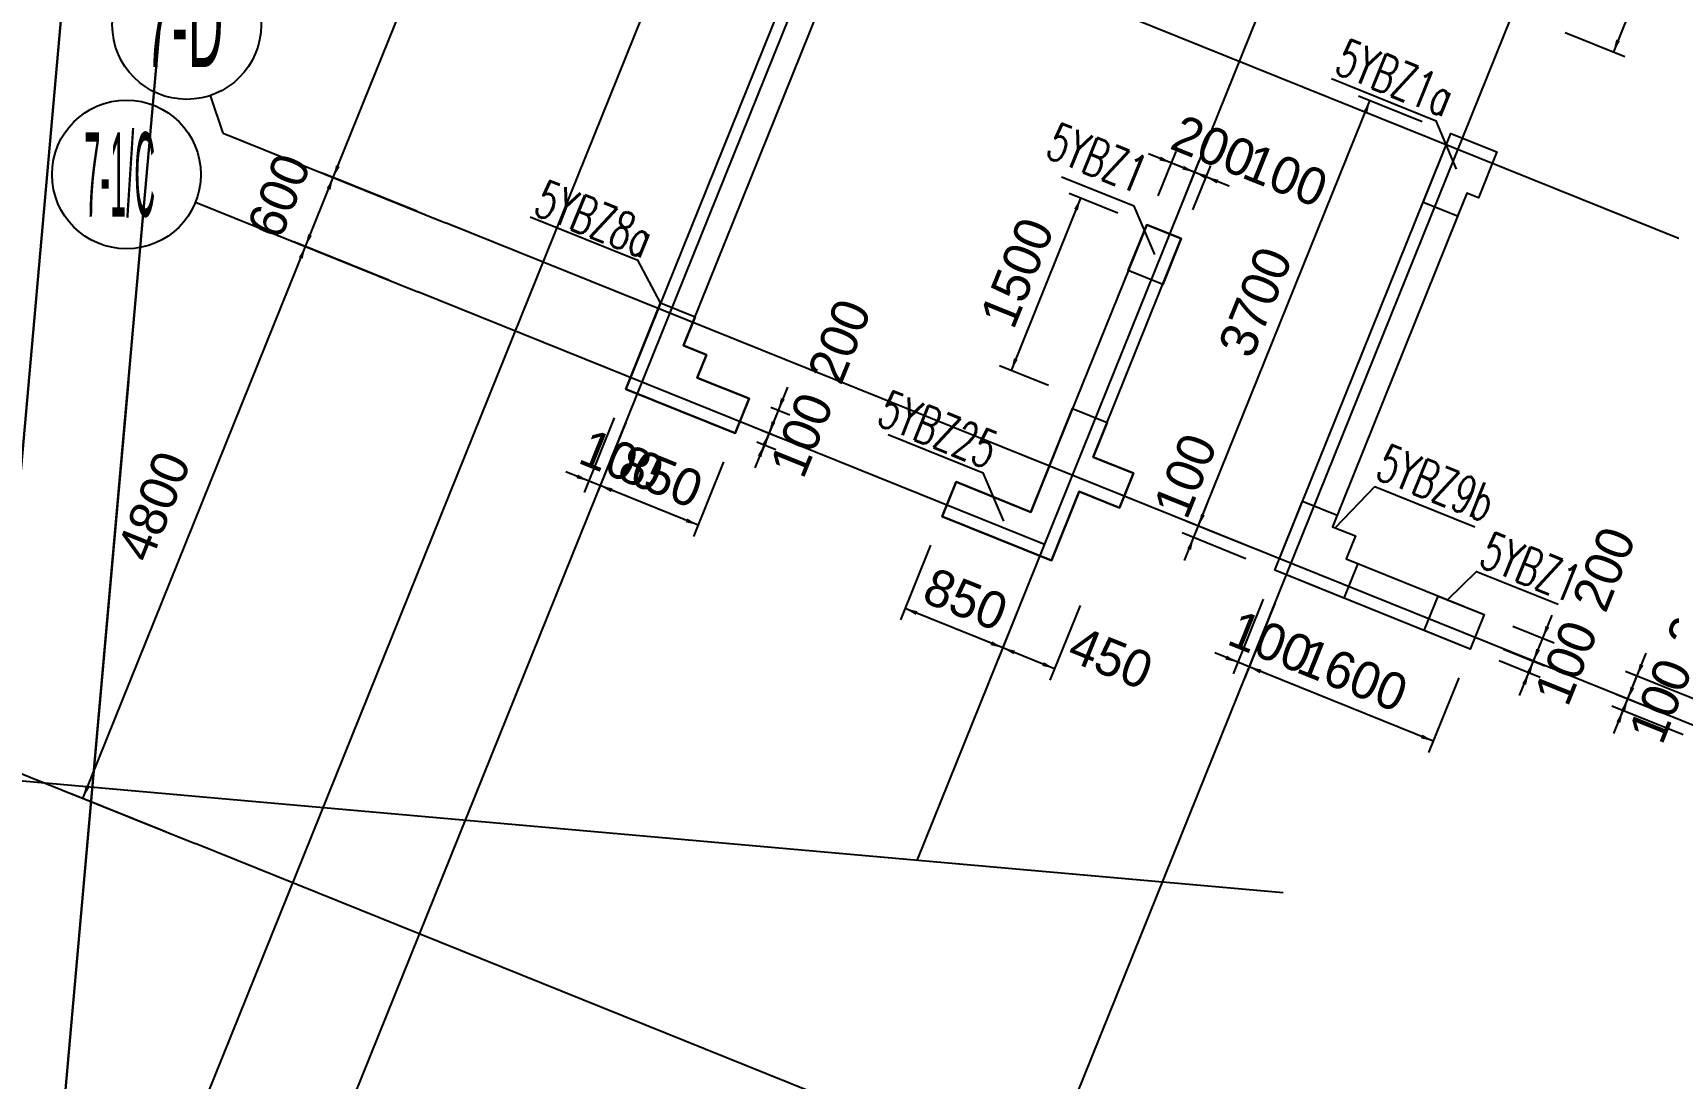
# Model space of a CAD drawing. Extents: x 19107 to 699106, y -67310 to 245688.
# Drawn here: x 522687 to 535876, y 78905 to 87340 of the extents above; entities that cross this region are included whole.
import ezdxf

# ---------------------------------------------------------------- set-up
doc = ezdxf.new("R2010")
doc.units = 0
doc.header["$LTSCALE"] = 100
doc.header["$MEASUREMENT"] = 0
doc.linetypes.add('DASHED', pattern=[19.05, 12.7, -6.35])
for name, color, linetype in [('COLU_DASH', 9, 'DASHED'), ('DOTE', 253, 'Continuous'), ('h后浇带', 51, 'Continuous'), ('L-AXIS', 3, 'Continuous'), ('wall-主楼', 2, 'Continuous'), ('小尺寸', 4, 'Continuous')]:
    doc.layers.add(name, color=color, linetype=linetype)
doc.layers.add('Select Column Frame Line', color=7, linetype='Continuous', lineweight=0)
doc.layers.add('Select Column Frame Position', color=7, linetype='Continuous', lineweight=0)
doc.styles.get("Standard").update_dxf_attribs({"font": 'standard'})
doc.styles.add('汉字', font='汉字')
doc.dimstyles.get("Standard").update_dxf_attribs({"dimtxt": 300, "dimasz": 100, "dimexe": 100, "dimexo": 250, "dimgap": 100, "dimtad": 0, "dimtoh": 1, "dimdec": 0, "dimdsep": 46, "dimcen": 0.09, "dimclrt": 7, "dimadec": 0, "dimazin": 0, "dimtfac": 1, "dimtdec": 4, "dimtofl": 0, "dimtmove": 0, "dimatfit": 3, "dimfxl": 1, "dimtolj": 1, "dimtzin": 0, "dimarcsym": 0})

# ---------------------------------------------------------------- blocks, each defined once
blk = doc.blocks.new('_AXISO')
blk.add_circle((0, 0), 0.5)
blk = doc.blocks.new('*D3724')
at = {"layer": 'L-AXIS', "color": 0, "linetype": 'ByBlock', "lineweight": -2}
for p, q in [((523091, 81163), (524886, 85615)), ((525560, 85343), (524793, 85652)), ((523765, 80891), (522998, 81200))]:
    blk.add_line(p, q, dxfattribs=at)
for points in [[(524886, 85615), (524864, 85516), (524833, 85528)], [(523091, 81163), (523113, 81262), (523144, 81249)]]:
    blk.add_solid(points, dxfattribs=at)
at = {"layer": 'L-AXIS', "color": 7, "linetype": 'Continuous', "lineweight": -2, "insert": (523664, 83520), "char_height": 300, "width": 790, "attachment_point": 5, "rotation": 68.0454, "style": '汉字'}
blk.add_mtext('4800', dxfattribs=at)
blk = doc.blocks.new('*D3983')
at = {"layer": 'L-AXIS', "color": 0, "linetype": 'ByBlock', "lineweight": -2}
for p, q in [((524886, 85615), (525110, 86171)), ((525784, 85899), (525017, 86209)), ((525560, 85343), (524793, 85652))]:
    blk.add_line(p, q, dxfattribs=at)
for points in [[(525110, 86171), (525088, 86072), (525057, 86085)], [(524886, 85615), (524908, 85714), (524938, 85701)]]:
    blk.add_solid(points, dxfattribs=at)
at = {"layer": 'L-AXIS', "color": 7, "linetype": 'Continuous', "lineweight": -2, "insert": (524673, 86024), "char_height": 300, "width": 556.67, "attachment_point": 5, "rotation": 68.0454, "style": '汉字'}
blk.add_mtext('600', dxfattribs=at)
blk = doc.blocks.new('*D4328')
at = {"layer": 'L-AXIS', "color": 0, "linetype": 'ByBlock', "lineweight": -2}
for p, q in [((525110, 86171), (526456, 89510)), ((527130, 89238), (526363, 89548)), ((525784, 85899), (525017, 86209))]:
    blk.add_line(p, q, dxfattribs=at)
for points in [[(526456, 89510), (526434, 89411), (526403, 89424)], [(525110, 86171), (525132, 86270), (525163, 86258)]]:
    blk.add_solid(points, dxfattribs=at)
at = {"layer": 'L-AXIS', "color": 7, "linetype": 'Continuous', "lineweight": -2, "insert": (525458, 87972), "char_height": 300, "width": 775, "attachment_point": 5, "rotation": 68.0454, "style": '汉字'}
blk.add_mtext('3600', dxfattribs=at)
blk = doc.blocks.new('*D4307')
at = {"layer": '小尺寸', "color": 0, "linetype": 'ByBlock', "lineweight": -2}
for p, q in [((530715, 82888), (530472, 82285)), ((531132, 82719), (530889, 82116)), ((530927, 82209), (530509, 82377))]:
    blk.add_line(p, q, dxfattribs=at)
for points in [[(530509, 82377), (530608, 82355), (530596, 82325)], [(530927, 82209), (530828, 82231), (530840, 82262)]]:
    blk.add_solid(points, dxfattribs=at)
at = {"layer": '小尺寸', "color": 7, "linetype": 'Continuous', "lineweight": -2, "insert": (531380, 82296), "char_height": 300, "width": 576.67, "attachment_point": 5, "rotation": 338.0454, "style": '汉字'}
blk.add_mtext('450', dxfattribs=at)
blk = doc.blocks.new('*D4633')
at = {"layer": '小尺寸', "color": 0, "linetype": 'ByBlock', "lineweight": -2}
for p, q in [((529927, 83205), (529684, 82602)), ((530715, 82888), (530472, 82285)), ((530509, 82377), (529721, 82695))]:
    blk.add_line(p, q, dxfattribs=at)
for points in [[(529721, 82695), (529820, 82673), (529808, 82642)], [(530509, 82377), (530410, 82399), (530423, 82430)]]:
    blk.add_solid(points, dxfattribs=at)
at = {"layer": '小尺寸', "color": 7, "linetype": 'Continuous', "lineweight": -2, "insert": (530209, 82768), "char_height": 300, "width": 566.67, "attachment_point": 5, "rotation": 338.0454, "style": '汉字'}
blk.add_mtext('850', dxfattribs=at)
blk = doc.blocks.new('*D2970')
at = {"layer": '小尺寸', "color": 0, "linetype": 'ByBlock', "lineweight": -2}
for p, q in [((532702, 82734), (532459, 82131)), ((533980, 81625), (532496, 82224)), ((534186, 82135), (533943, 81533))]:
    blk.add_line(p, q, dxfattribs=at)
for points in [[(532496, 82224), (532595, 82202), (532582, 82171)], [(533980, 81625), (533881, 81647), (533893, 81678)]]:
    blk.add_solid(points, dxfattribs=at)
at = {"layer": '小尺寸', "color": 7, "linetype": 'Continuous', "lineweight": -2, "insert": (533331, 82156), "char_height": 300, "width": 685, "attachment_point": 5, "rotation": 338.0454, "style": '汉字'}
blk.add_mtext('1600', dxfattribs=at)
blk = doc.blocks.new('*D660')
at = {"layer": '小尺寸', "color": 0, "linetype": 'ByBlock', "lineweight": -2}
for p, q in [((532609, 82771), (532366, 82168)), ((532702, 82734), (532459, 82131)), ((532681, 82149), (532218, 82336))]:
    blk.add_line(p, q, dxfattribs=at)
for points in [[(532403, 82261), (532304, 82283), (532317, 82314)], [(532496, 82224), (532595, 82202), (532582, 82171)]]:
    blk.add_solid(points, dxfattribs=at)
at = {"layer": '小尺寸', "color": 7, "linetype": 'Continuous', "lineweight": -2, "insert": (532670, 82423), "char_height": 300, "width": 476.67, "attachment_point": 5, "rotation": 338.0454, "style": '汉字'}
blk.add_mtext('100', dxfattribs=at)
blk = doc.blocks.new('*D200')
at = {"layer": '小尺寸', "color": 0, "linetype": 'ByBlock', "lineweight": -2}
for p, q in [((536667, 90246), (535433, 87185)), ((536510, 90309), (536760, 90208)), ((535044, 87342), (535526, 87148))]:
    blk.add_line(p, q, dxfattribs=at)
for points in [[(536667, 90246), (536645, 90147), (536614, 90159)], [(535433, 87185), (535455, 87284), (535486, 87272)]]:
    blk.add_solid(points, dxfattribs=at)
at = {"layer": '小尺寸', "color": 7, "linetype": 'Continuous', "lineweight": -2, "insert": (535818, 88809), "char_height": 300, "width": 780, "attachment_point": 5, "rotation": 68.0454, "style": '汉字'}
blk.add_mtext('3300', dxfattribs=at)
blk = doc.blocks.new('*D4301')
at = {"layer": '小尺寸', "color": 0, "linetype": 'ByBlock', "lineweight": -2}
for p, q in [((528773, 84479), (528549, 83922)), ((528638, 84318), (528791, 84256)), ((528563, 84132), (528716, 84071))]:
    blk.add_line(p, q, dxfattribs=at)
for points in [[(528698, 84293), (528720, 84392), (528751, 84380)], [(528624, 84108), (528602, 84009), (528571, 84021)]]:
    blk.add_solid(points, dxfattribs=at)
at = {"layer": '小尺寸', "color": 7, "linetype": 'Continuous', "lineweight": -2, "insert": (529192, 84851), "char_height": 300, "width": 566.67, "attachment_point": 5, "rotation": 68.0454, "style": '汉字'}
blk.add_mtext('200', dxfattribs=at)
blk = doc.blocks.new('*D4639')
at = {"layer": '小尺寸', "color": 0, "linetype": 'ByBlock', "lineweight": -2}
for p, q in [((528698, 84293), (528511, 83830)), ((528526, 84040), (528679, 83978)), ((528563, 84132), (528716, 84071))]:
    blk.add_line(p, q, dxfattribs=at)
for points in [[(528624, 84108), (528646, 84207), (528676, 84194)], [(528586, 84015), (528564, 83916), (528533, 83929)]]:
    blk.add_solid(points, dxfattribs=at)
at = {"layer": '小尺寸', "color": 7, "linetype": 'Continuous', "lineweight": -2, "insert": (528888, 84095), "char_height": 300, "width": 476.67, "attachment_point": 5, "rotation": 68.0454, "style": '汉字'}
blk.add_mtext('100', dxfattribs=at)
blk = doc.blocks.new('*D4975')
at = {"layer": '小尺寸', "color": 0, "linetype": 'ByBlock', "lineweight": -2}
for p, q in [((527469, 84196), (527226, 83593)), ((528257, 83878), (528014, 83275)), ((528052, 83368), (527263, 83686))]:
    blk.add_line(p, q, dxfattribs=at)
for points in [[(527263, 83686), (527362, 83664), (527350, 83633)], [(528052, 83368), (527953, 83390), (527965, 83421)]]:
    blk.add_solid(points, dxfattribs=at)
at = {"layer": '小尺寸', "color": 7, "linetype": 'Continuous', "lineweight": -2, "insert": (527751, 83759), "char_height": 300, "width": 566.67, "attachment_point": 5, "rotation": 338.0454, "style": '汉字'}
blk.add_mtext('850', dxfattribs=at)
blk = doc.blocks.new('*D2637')
at = {"layer": '小尺寸', "color": 0, "linetype": 'ByBlock', "lineweight": -2}
for p, q in [((527376, 84233), (527133, 83631)), ((527469, 84196), (527226, 83593)), ((527449, 83611), (526985, 83798))]:
    blk.add_line(p, q, dxfattribs=at)
for points in [[(527170, 83723), (527072, 83745), (527084, 83776)], [(527263, 83686), (527362, 83664), (527350, 83633)]]:
    blk.add_solid(points, dxfattribs=at)
at = {"layer": '小尺寸', "color": 7, "linetype": 'Continuous', "lineweight": -2, "insert": (527437, 83886), "char_height": 300, "width": 476.67, "attachment_point": 5, "rotation": 338.0454, "style": '汉字'}
blk.add_mtext('100', dxfattribs=at)
blk = doc.blocks.new('*D365')
at = {"layer": '小尺寸', "color": 0, "linetype": 'ByBlock', "lineweight": -2}
for p, q in [((531974, 83081), (532161, 83544)), ((532508, 83189), (531994, 83396)), ((532470, 83096), (531956, 83304))]:
    blk.add_line(p, q, dxfattribs=at)
for points in [[(532086, 83359), (532108, 83458), (532139, 83446)], [(532049, 83266), (532027, 83167), (531996, 83180)]]:
    blk.add_solid(points, dxfattribs=at)
at = {"layer": '小尺寸', "color": 7, "linetype": 'Continuous', "lineweight": -2, "insert": (531981, 83766), "char_height": 300, "width": 476.67, "attachment_point": 5, "rotation": 68.0454, "style": '汉字'}
blk.add_mtext('100', dxfattribs=at)
blk = doc.blocks.new('*D689')
at = {"layer": '小尺寸', "color": 0, "linetype": 'ByBlock', "lineweight": -2}
for p, q in [((532086, 83359), (533470, 86791)), ((533891, 86621), (533377, 86828)), ((532508, 83189), (531994, 83396))]:
    blk.add_line(p, q, dxfattribs=at)
for points in [[(533470, 86791), (533448, 86692), (533417, 86704)], [(532086, 83359), (532108, 83458), (532139, 83446)]]:
    blk.add_solid(points, dxfattribs=at)
at = {"layer": '小尺寸', "color": 7, "linetype": 'Continuous', "lineweight": -2, "insert": (532546, 85168), "char_height": 300, "width": 780, "attachment_point": 5, "rotation": 68.0454, "style": '汉字'}
blk.add_mtext('3700', dxfattribs=at)
blk = doc.blocks.new('*D1025')
at = {"layer": '小尺寸', "color": 0, "linetype": 'ByBlock', "lineweight": -2}
for p, q in [((531137, 86006), (530577, 84615)), ((531438, 85885), (531045, 86043)), ((530877, 84493), (530484, 84652))]:
    blk.add_line(p, q, dxfattribs=at)
for points in [[(531137, 86006), (531115, 85907), (531085, 85919)], [(530577, 84615), (530599, 84714), (530629, 84701)]]:
    blk.add_solid(points, dxfattribs=at)
at = {"layer": '小尺寸', "color": 7, "linetype": 'Continuous', "lineweight": -2, "insert": (530625, 85404), "char_height": 300, "width": 690, "attachment_point": 5, "rotation": 68.0454, "style": '汉字'}
blk.add_mtext('1500', dxfattribs=at)
blk = doc.blocks.new('*D4668')
at = {"layer": '小尺寸', "color": 0, "linetype": 'ByBlock', "lineweight": -2}
for p, q in [((535437, 81685), (535623, 82149)), ((535995, 81676), (535419, 81908)), ((535878, 81831), (535456, 82001))]:
    blk.add_line(p, q, dxfattribs=at)
for points in [[(535549, 81963), (535571, 82062), (535602, 82050)], [(535511, 81871), (535489, 81772), (535458, 81784)]]:
    blk.add_solid(points, dxfattribs=at)
at = {"layer": '小尺寸', "color": 7, "linetype": 'Continuous', "lineweight": -2, "insert": (535813, 81950), "char_height": 300, "width": 476.67, "attachment_point": 5, "rotation": 68.0454, "style": '汉字'}
blk.add_mtext('100', dxfattribs=at)
blk = doc.blocks.new('*D5005')
at = {"layer": '小尺寸', "color": 0, "linetype": 'ByBlock', "lineweight": -2}
for p, q in [((535474, 81778), (535698, 82334)), ((536107, 81954), (535531, 82186)), ((535878, 81831), (535456, 82001))]:
    blk.add_line(p, q, dxfattribs=at)
for points in [[(535623, 82149), (535645, 82248), (535676, 82235)], [(535549, 81963), (535527, 81864), (535496, 81877)]]:
    blk.add_solid(points, dxfattribs=at)
at = {"layer": '小尺寸', "color": 7, "linetype": 'Continuous', "lineweight": -2, "insert": (536118, 82706), "char_height": 300, "width": 566.67, "attachment_point": 5, "rotation": 68.0454, "style": '汉字'}
blk.add_mtext('200', dxfattribs=at)
blk = doc.blocks.new('*D2667')
at = {"layer": '小尺寸', "color": 0, "linetype": 'ByBlock', "lineweight": -2}
for p, q in [((534676, 81992), (534863, 82455)), ((534548, 82367), (534881, 82233)), ((534511, 82274), (534843, 82140))]:
    blk.add_line(p, q, dxfattribs=at)
for points in [[(534788, 82270), (534810, 82369), (534841, 82357)], [(534751, 82177), (534729, 82078), (534698, 82091)]]:
    blk.add_solid(points, dxfattribs=at)
at = {"layer": '小尺寸', "color": 7, "linetype": 'Continuous', "lineweight": -2, "insert": (535052, 82257), "char_height": 300, "width": 476.67, "attachment_point": 5, "rotation": 68.0454, "style": '汉字'}
blk.add_mtext('100', dxfattribs=at)
blk = doc.blocks.new('*D2998')
at = {"layer": '小尺寸', "color": 0, "linetype": 'ByBlock', "lineweight": -2}
for p, q in [((534713, 82084), (534938, 82641)), ((534623, 82552), (534955, 82418)), ((534548, 82367), (534881, 82233))]:
    blk.add_line(p, q, dxfattribs=at)
for points in [[(534863, 82455), (534885, 82554), (534916, 82542)], [(534788, 82270), (534766, 82171), (534735, 82183)]]:
    blk.add_solid(points, dxfattribs=at)
at = {"layer": '小尺寸', "color": 7, "linetype": 'Continuous', "lineweight": -2, "insert": (535357, 83013), "char_height": 300, "width": 566.67, "attachment_point": 5, "rotation": 68.0454, "style": '汉字'}
blk.add_mtext('200', dxfattribs=at)
blk = doc.blocks.new('*D1278')
at = {"layer": '小尺寸', "color": 0, "linetype": 'ByBlock', "lineweight": -2}
for p, q in [((532334, 86101), (531870, 86288)), ((531949, 85948), (532093, 86306)), ((532042, 85911), (532186, 86269))]:
    blk.add_line(p, q, dxfattribs=at)
for points in [[(532056, 86214), (531957, 86236), (531969, 86266)], [(532149, 86176), (532248, 86154), (532235, 86123)]]:
    blk.add_solid(points, dxfattribs=at)
at = {"layer": '小尺寸', "color": 7, "linetype": 'Continuous', "lineweight": -2, "insert": (532789, 86187), "char_height": 300, "width": 476.67, "attachment_point": 5, "rotation": 338.0454, "style": '汉字'}
blk.add_mtext('100', dxfattribs=at)
blk = doc.blocks.new('*D1602')
at = {"layer": '小尺寸', "color": 0, "linetype": 'ByBlock', "lineweight": -2}
for p, q in [((532241, 86139), (531685, 86363)), ((531763, 86023), (531908, 86381)), ((531949, 85948), (532093, 86306))]:
    blk.add_line(p, q, dxfattribs=at)
for points in [[(531870, 86288), (531771, 86310), (531784, 86341)], [(532056, 86214), (532155, 86192), (532142, 86161)]]:
    blk.add_solid(points, dxfattribs=at)
at = {"layer": '小尺寸', "color": 7, "linetype": 'Continuous', "lineweight": -2, "insert": (532210, 86421), "char_height": 300, "width": 566.67, "attachment_point": 5, "rotation": 338.0454, "style": '汉字'}
blk.add_mtext('200', dxfattribs=at)
blk = doc.blocks.new('后浇带现场')
at = {"color": 6, "lineweight": 30}
for points in [[(703006, 581720), (706851, 625070)], [(703803, 581649), (707583, 624270)]]:
    blk.add_lwpolyline(points, dxfattribs=at)
at = {"layer": 'h后浇带', "color": 1}
blk.add_line((706457, 611569), (703803, 581649), dxfattribs=at)

msp = doc.modelspace()

# ---------------------------------------------------------------- linework, layer by layer
at = {"layer": 'COLU_DASH'}
msp.add_line((534176.9, 85858.7), (533898.7, 85970.9), dxfattribs=at)
at = {"layer": 'DOTE'}
for p, q in [((529818.1, 80662.4), (536704.5, 97745.8)), ((522455.3, 74700.8), (530841.6, 95505.2)), ((523475.5, 74289.6), (530291.6, 91198.5)), ((528483.9, 72270.7), (535860.8, 90570.9)), ((555881.4, 77648.6), (527362, 89144.9)), ((536727.9, 81488), (526016.1, 85806)), ((530845.9, 83212.1), (525791.8, 85249.5)), ((532770.8, 80400.5), (512310.2, 82215.2)), ((539160.8, 74685), (523997.2, 80797.6))]:
    msp.add_line(p, q, dxfattribs=at)
at = {"layer": 'L-AXIS'}
for p, q in [((524223.5, 86528.6), (524120.5, 86833.6)), ((524223.5, 86528.6), (526016.1, 85806)), ((523999.2, 85972.1), (525791.8, 85249.5)), ((522204.6, 81520.2), (523997.2, 80797.6))]:
    msp.add_line(p, q, dxfattribs=at)
at = {"layer": 'Select Column Frame Line', "color": 200, "linetype": 'Continuous', "lineweight": -3}
for p, q in [((533158.8, 86969.9), (534002.6, 86629.8)), ((534168.7, 86239.4), (534002.6, 86629.8)), ((526698.2, 85854.5), (527565.2, 85505)), ((527750, 85160.9), (527565.2, 85505)), ((529585.6, 84097.6), (530350.7, 83789.1)), ((530516.8, 83398.7), (530350.7, 83789.1)), ((533509.9, 83678.9), (533188.1, 83346.2)), ((533509.9, 83678.9), (534316.4, 83353.8))]:
    msp.add_line(p, q, dxfattribs=at)
for points in [[(531734.2, 85549.5), (531568.1, 85939.9), (530983.8, 86175.5)], [(534094.1, 82765.3), (534329, 82994.1), (534988.4, 82728.3)]]:
    msp.add_lwpolyline(points, dxfattribs=at)
at = {"layer": 'Select Column Frame Position', "color": 235, "linetype": 'Continuous', "lineweight": -3}
for points in [[(534176.9, 85858.7), (533898.7, 85970.9), (534123, 86527.3), (534494, 86377.8), (534344.5, 86006.8), (534251.7, 86044.2), (534176.9, 85858.7)], [(531948.1, 85678.9), (531798.6, 85308), (531520.3, 85420.1), (531669.9, 85791.1), (531948.1, 85678.9)], [(528350.7, 84110.2), (527469.6, 84465.3), (527750, 85160.9), (528028.2, 85048.8), (527934.9, 84817.2), (528120.4, 84742.4), (528045.5, 84556.6), (528462.9, 84388.4), (528350.7, 84110.2)], [(531562.4, 83785.9), (531450.2, 83507.6), (531125.6, 83638.5), (530901.3, 83082), (530020.2, 83437.2), (530132.3, 83715.4), (530735.2, 83472.4), (531071.7, 84307.2), (531349.9, 84195), (531237.7, 83916.7), (531562.4, 83785.9)], [(532926.6, 83559.4), (533204.9, 83447.2), (533167.6, 83354.8), (533353.1, 83280), (533278.3, 83094.5), (533370.9, 83056.8), (533258.8, 82778.6), (532702.3, 83002.9), (532926.6, 83559.4)], [(534391.2, 82645.6), (534279, 82367.3), (533908, 82516.9), (534020.2, 82795.1), (534391.2, 82645.6)]]:
    msp.add_lwpolyline(points, dxfattribs=at)
at = {"layer": 'wall-主楼'}
for points in [[(529492.8, 91089.3), (529567.6, 91274.8), (531515.3, 90489.6), (531627.5, 90767.9), (530607.2, 91179.1), (530831.6, 91735.6), (530553.3, 91847.8), (530329, 91291.3), (529216, 91739.9), (528019.6, 88772), (529039.8, 88360.7), (527469.6, 84465.3), (528350.7, 84110.2), (528462.9, 84388.4), (528045.5, 84556.6), (528120.3, 84742.1), (527934.8, 84816.9), (529430.3, 88526.8), (528595.5, 88863.3), (528670.3, 89048.8), (528484.8, 89123.6), (529307.3, 91164)], [(533278.2, 83094.2), (534391.2, 82645.6), (534279, 82367.3), (532702.3, 83002.9), (534123, 86527.3), (534494, 86377.8), (534344.5, 86006.8), (534251.7, 86044.2), (533167.5, 83354.5), (533353, 83279.7)]]:
    msp.add_lwpolyline(points, close=True, dxfattribs=at)
msp.add_lwpolyline([(530020.2, 83437.2), (530901.3, 83082), (531125.6, 83638.5), (531450.2, 83507.6), (531562.4, 83785.9), (531237.7, 83916.7), (531948.1, 85678.9), (531669.9, 85791.1), (530959.5, 84028.9), (530735.2, 83472.4), (530132.3, 83715.4), (530020.2, 83437.2)], dxfattribs=at)

# ---------------------------------------------------------------- block references
at = {"color": 3, "lineweight": 30}
msp.add_blockref('后浇带现场', (-182998.7, -527042.1), dxfattribs=at)
at = {"layer": 'L-AXIS'}
ref = msp.add_blockref('_AXISO', (523928.7, 87402.1), dxfattribs=dict(at, xscale=1199.999999999997, yscale=1200, rotation=359.999645787379))
ref.add_attrib('A', '7-D', (523589.3, 87062.7), dxfattribs={"height": 678.82, "style": '汉字', "width": 0.433333})
ref = msp.add_blockref('_AXISO', (523442.7, 86196.4), dxfattribs=dict(at, xscale=1199.999999999997, yscale=1200, rotation=359.999645787379))
ref.add_attrib('A', '7-1/C', (523103.3, 85857), dxfattribs={"height": 678.82, "style": '汉字', "width": 0.257426})

# ---------------------------------------------------------------- texts
at = {"color": 200, "linetype": 'Continuous', "lineweight": -3, "width": 0.7}
for s, p in [('5YBZ1a', (533168.9, 87018.9)), ('5YBZ1', (530838.6, 86341.9)), ('5YBZ8a', (526710.6, 85879.8)), ('5YBZ25', (529478.9, 84182.6)), ('5YBZ9b', (533499.3, 83749.4)), ('5YBZ1', (534333.3, 83041.1))]:
    msp.add_text(s, height=300, rotation=338.04538, dxfattribs=at).set_placement(p)

# ---------------------------------------------------------------- dimensions: what is measured, and where the dimension line sits
at = {"layer": 'L-AXIS'}
for base, p1, p2, picture, middle in [((526455.8, 89510.2), (526016.1, 85806), (527362, 89144.9), '*D4328', (525458.2, 87971.6)), ((525109.9, 86171.3), (525791.8, 85249.5), (526016.1, 85806), '*D3983', (524673.1, 86023.9)), ((524885.6, 85614.8), (523997.2, 80797.6), (525791.8, 85249.5), '*D3724', (523663.7, 83519.7))]:
    dim = msp.add_linear_dim(base=base, p1=p1, p2=p2, angle=68.04538, dimstyle='Standard', dxfattribs=at)
    dim.commit()
    dim.dimension.update_dxf_attribs({"geometry": picture, "text_midpoint": middle})
at = {"layer": '小尺寸'}
for base, p1, p2, angle, picture, middle in [((535433.2, 87185.2), (536278.2, 90402.6), (534812.5, 87435.4), 68.04538, '*D200', (535818.2, 88809)), ((533469.8, 86790.7), (532739.7, 83095.7), (534123, 86527.3), 68.04538, '*D689', (532546.2, 85168.3)), ((531870.3, 86288.3), (531855.4, 85716.3), (531669.9, 85791.1), 158.04538, '*D1602', (531761.5, 86601.8)), ((532055.8, 86213.6), (531948.1, 85678.9), (531855.4, 85716.3), 158.04538, '*D1278', (532429.3, 86332.6)), ((530576.6, 84614.5), (531669.9, 85791.1), (531109, 84399.9), 68.04538, '*D1025', (530625.1, 85403.6)), ((528623.6, 84108), (528406, 84411.3), (528331.2, 84225.8), 68.04538, '*D4301', (529011.8, 84402.3)), ((527170.5, 83723.4), (527562.3, 84428), (527469.6, 84465.3), 158.04538, '*D2637', (527076.7, 84030.7)), ((527263.2, 83686), (528350.7, 84110.2), (527562.3, 84428), 158.04538, '*D4975', (527750.9, 83758.9)), ((528586.2, 84015.2), (528331.2, 84225.8), (528293.8, 84133.1), 68.04538, '*D4639', (528742.6, 83734.5)), ((532086.4, 83359), (532702.3, 83002.9), (532739.7, 83095.7), 68.04538, '*D365', (531835.9, 83406.1)), ((534862.7, 82455.5), (534316.4, 82460.1), (534391.2, 82645.6), 68.04538, '*D2998', (535176.1, 82564.3)), ((535623.5, 82148.8), (536109.9, 81737.1), (536338.9, 81860.4), 68.04538, '*D5005', (535936.9, 82257.6)), ((534788, 82270), (534279, 82367.3), (534316.4, 82460.1), 68.04538, '*D2667', (534907, 81896.5)), ((535548.7, 81963.3), (536226.7, 81582.2), (536109.9, 81737.1), 68.04538, '*D4668', (535667.7, 81589.8))]:
    dim = msp.add_linear_dim(base=base, p1=p1, p2=p2, angle=angle, dimstyle='Standard', dxfattribs=at)
    dim.commit()
    dim.dimension.update_dxf_attribs({"geometry": picture, "text_midpoint": middle})
for p1, p2, picture, middle in [((530808.5, 83119.4), (530020.2, 83437.2), '*D4633', (530208.7, 82768.2)), ((531225.9, 82951.2), (530808.5, 83119.4), '*D4307', (530811.6, 82525.2)), ((532795, 82965.5), (532702.3, 83002.9), '*D660', (532309.4, 82568.3)), ((534279, 82367.3), (532795, 82965.5), '*D2970', (533331.4, 82156.3))]:
    dim = msp.add_aligned_dim(p1=p1, p2=p2, distance=800, dimstyle='Standard', dxfattribs=at)
    dim.commit()
    dim.dimension.update_dxf_attribs({"geometry": picture, "text_midpoint": middle})

doc.saveas('drawing.dxf')
